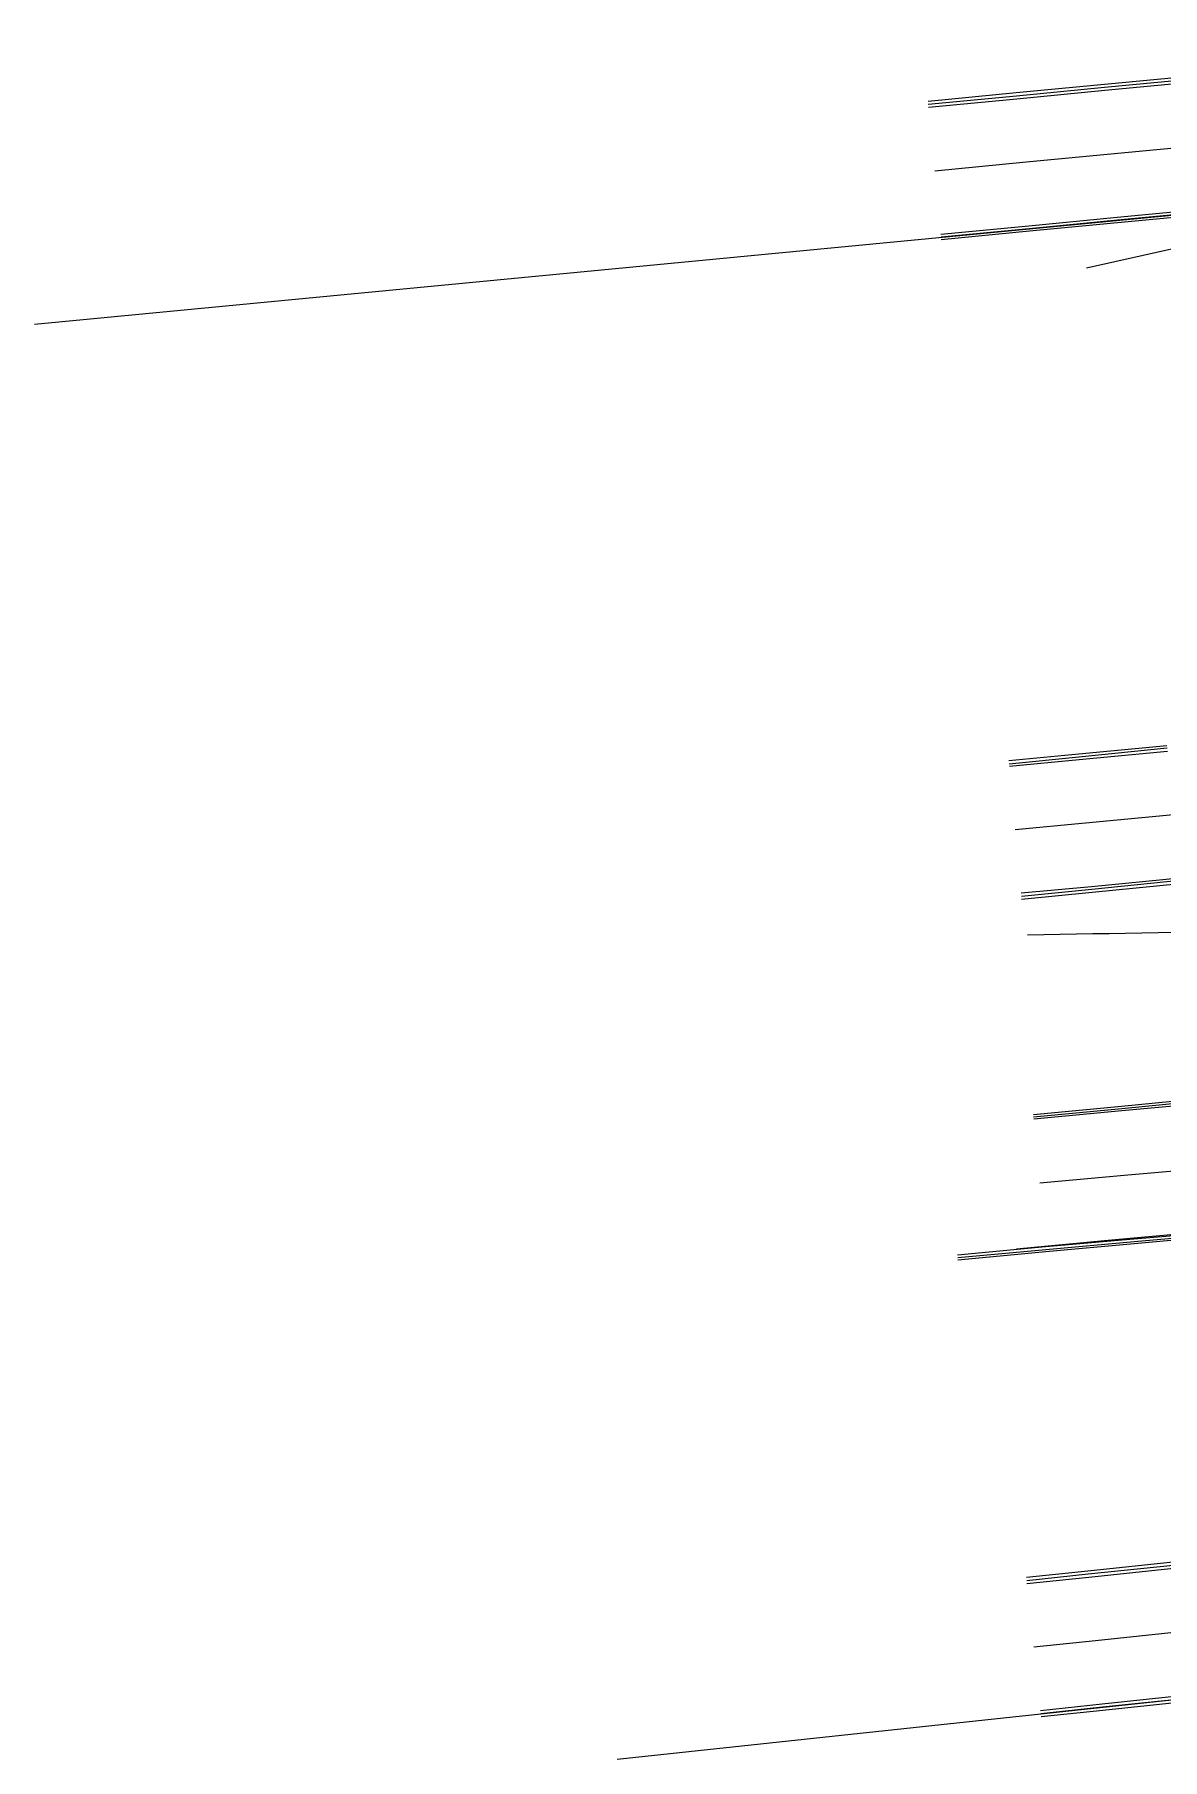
# Model space of a CAD drawing. Header units: metres. Extents: x 263353.8 to 263441.3, y 151065.1 to 151095.4.
# Drawn here: x 263353.79 to 263366.53, y 151065.08 to 151084.56 of the extents above; entities that cross this region are included whole.
import ezdxf

# ---------------------------------------------------------------- set-up
doc = ezdxf.new("R2010")
doc.units = ezdxf.units.M
for name, color, linetype in [('_HARC', 251, 'Continuous'), ('_HTAN', 251, 'Continuous'), ('LIEDGE', 12, 'Continuous'), ('LIRAIL', 12, 'Continuous'), ('LOEDGE', 12, 'Continuous'), ('LORAIL', 12, 'Continuous'), ('LTOP', 12, 'Continuous'), ('RCL', 12, 'Continuous'), ('RIEDGE', 92, 'Continuous'), ('RIRAIL', 92, 'Continuous'), ('ROEDGE', 92, 'Continuous'), ('RORAIL', 92, 'Continuous'), ('RTOP', 92, 'Continuous')]:
    doc.layers.add(name, color=color, linetype=linetype)

msp = doc.modelspace()

# ---------------------------------------------------------------- linework, layer by layer
at = {"layer": '_HARC'}
for points in [[(263366.481, 151074.413, 256.32), (263366.297, 151074.41, 256.32), (263366.113, 151074.408, 256.319), (263365.929, 151074.405, 256.319), (263365.744, 151074.402, 256.318), (263365.56, 151074.399, 256.318), (263365.376, 151074.395, 256.318), (263365.192, 151074.391, 256.317), (263365.007, 151074.387, 256.317)], [(263370.652, 151074.457, 256.326), (263370.235, 151074.455, 256.325), (263369.818, 151074.452, 256.325), (263369.401, 151074.449, 256.324), (263368.984, 151074.445, 256.324), (263368.567, 151074.441, 256.323), (263368.149, 151074.436, 256.322), (263367.732, 151074.431, 256.322), (263367.315, 151074.425, 256.321), (263366.898, 151074.419, 256.321), (263366.481, 151074.413, 256.32)], [(263373.844, 151071.66, 256.361), (263372.848, 151071.57, 256.361), (263371.852, 151071.481, 256.36), (263370.857, 151071.391, 256.36), (263369.861, 151071.3, 256.359), (263368.865, 151071.21, 256.359), (263367.869, 151071.119, 256.359), (263366.873, 151071.028, 256.358), (263365.877, 151070.936, 256.358), (263364.881, 151070.844, 256.357)]]:
    msp.add_polyline3d(points, dxfattribs=at)
at = {"layer": '_HTAN'}
for p, q in [((263377.432, 151084.559, 256.349), (263365.671, 151081.921, 256.349)), ((263370.061, 151082.843, 256.342), (263353.791, 151081.284, 256.365)), ((263368.794, 151065.979, 256.315), (263360.371, 151065.08, 256.308))]:
    msp.add_line(p, q, dxfattribs=at)
at = {"layer": 'LIEDGE'}
for points in [[(263367.013, 151082.586, 256.325), (263366.018, 151082.491, 256.325), (263365.022, 151082.395, 256.325), (263364.027, 151082.3, 256.325)], [(263366.725, 151075.031, 256.299), (263365.73, 151074.936, 256.301), (263364.933, 151074.861, 256.304)], [(263367.203, 151071.038, 256.343), (263366.206, 151070.957, 256.342), (263365.21, 151070.868, 256.339), (263364.215, 151070.774, 256.335)], [(263366.844, 151065.81, 256.299), (263365.849, 151065.705, 256.299), (263365.153, 151065.631, 256.298)]]:
    msp.add_polyline3d(points, dxfattribs=at)
at = {"layer": 'LIRAIL', "lineweight": -3}
for points in [[(263367.013, 151082.586, 256.349), (263366.018, 151082.491, 256.35), (263365.022, 151082.395, 256.351), (263364.027, 151082.3, 256.352)], [(263366.725, 151075.031, 256.31), (263365.73, 151074.936, 256.312), (263364.933, 151074.861, 256.315)], [(263367.203, 151071.038, 256.35), (263366.206, 151070.957, 256.347), (263365.21, 151070.868, 256.347), (263364.215, 151070.774, 256.349)], [(263366.844, 151065.81, 256.313), (263365.85, 151065.705, 256.313), (263365.153, 151065.631, 256.312)]]:
    msp.add_polyline3d(points, dxfattribs=at)
at = {"layer": 'LOEDGE'}
for points in [[(263367.019, 151082.528, 256.346), (263366.023, 151082.433, 256.347), (263365.028, 151082.337, 256.349), (263364.032, 151082.242, 256.35)], [(263366.731, 151074.968, 256.293), (263365.736, 151074.869, 256.3), (263364.94, 151074.791, 256.307)], [(263367.207, 151070.992, 256.341), (263366.211, 151070.903, 256.343), (263365.215, 151070.812, 256.343), (263364.22, 151070.719, 256.342)], [(263366.852, 151065.739, 256.301), (263365.857, 151065.633, 256.305), (263365.161, 151065.56, 256.307)]]:
    msp.add_polyline3d(points, dxfattribs=at)
at = {"layer": 'LORAIL'}
for points in [[(263367.019, 151082.528, 256.349), (263366.023, 151082.433, 256.35), (263365.028, 151082.338, 256.351), (263364.032, 151082.242, 256.352)], [(263366.731, 151074.968, 256.31), (263365.736, 151074.869, 256.312), (263364.94, 151074.791, 256.315)], [(263367.207, 151070.992, 256.35), (263366.211, 151070.904, 256.347), (263365.215, 151070.812, 256.347), (263364.22, 151070.719, 256.349)], [(263366.852, 151065.739, 256.313), (263365.857, 151065.634, 256.313), (263365.161, 151065.56, 256.312)]]:
    msp.add_polyline3d(points, dxfattribs=at)
at = {"layer": 'LTOP'}
for points in [[(263367.016, 151082.557, 256.349), (263366.021, 151082.462, 256.35), (263365.025, 151082.366, 256.351), (263364.03, 151082.271, 256.352)], [(263366.728, 151075.004, 256.31), (263365.733, 151074.903, 256.312), (263364.937, 151074.825, 256.315)], [(263367.206, 151071.011, 256.35), (263366.209, 151070.927, 256.347), (263365.213, 151070.836, 256.347), (263364.218, 151070.743, 256.349)], [(263366.848, 151065.774, 256.313), (263365.853, 151065.669, 256.313), (263365.157, 151065.595, 256.312)]]:
    msp.add_polyline3d(points, dxfattribs=at)
at = {"layer": 'RCL', "lineweight": -3}
for points in [[(263366.944, 151083.303, 256.349), (263365.949, 151083.208, 256.35), (263364.954, 151083.113, 256.351), (263363.958, 151083.017, 256.352)], [(263366.655, 151075.747, 256.31), (263365.66, 151075.652, 256.312), (263364.867, 151075.577, 256.315)], [(263367.136, 151071.766, 256.348), (263366.14, 151071.68, 256.346), (263365.144, 151071.588, 256.347)], [(263366.768, 151066.525, 256.313), (263365.773, 151066.42, 256.313), (263365.077, 151066.347, 256.312)]]:
    msp.add_polyline3d(points, dxfattribs=at)
at = {"layer": 'RIEDGE'}
for points in [[(263366.876, 151084.021, 256.337), (263365.88, 151083.926, 256.338), (263364.885, 151083.83, 256.339), (263363.889, 151083.735, 256.341)], [(263366.586, 151076.463, 256.29), (263365.59, 151076.367, 256.298), (263364.802, 151076.294, 256.305)], [(263367.07, 151072.494, 256.339), (263366.073, 151072.403, 256.343), (263365.077, 151072.309, 256.345)], [(263366.691, 151067.24, 256.295), (263365.697, 151067.136, 256.3), (263365, 151067.063, 256.303)]]:
    msp.add_polyline3d(points, dxfattribs=at)
at = {"layer": 'RIRAIL', "lineweight": -3}
for points in [[(263366.876, 151084.021, 256.351), (263365.88, 151083.926, 256.352), (263364.885, 151083.83, 256.354), (263363.889, 151083.735, 256.355)], [(263366.586, 151076.463, 256.319), (263365.59, 151076.368, 256.317), (263364.802, 151076.294, 256.316)], [(263367.07, 151072.494, 256.349), (263366.073, 151072.403, 256.35), (263365.077, 151072.309, 256.35)], [(263366.691, 151067.24, 256.319), (263365.697, 151067.136, 256.323), (263365, 151067.064, 256.326)]]:
    msp.add_polyline3d(points, dxfattribs=at)
at = {"layer": 'ROEDGE'}
for points in [[(263366.869, 151084.09, 256.35), (263365.874, 151083.994, 256.351), (263364.878, 151083.899, 256.352), (263363.883, 151083.803, 256.353)], [(263366.579, 151076.527, 256.304), (263365.584, 151076.432, 256.305), (263364.796, 151076.358, 256.307)], [(263367.065, 151072.55, 256.344), (263366.069, 151072.454, 256.346), (263365.073, 151072.359, 256.344)], [(263366.684, 151067.311, 256.313), (263365.689, 151067.207, 256.311), (263364.993, 151067.134, 256.31)]]:
    msp.add_polyline3d(points, dxfattribs=at)
at = {"layer": 'RORAIL'}
for points in [[(263366.869, 151084.09, 256.351), (263365.874, 151083.994, 256.352), (263364.878, 151083.899, 256.354), (263363.883, 151083.803, 256.355)], [(263366.579, 151076.527, 256.319), (263365.584, 151076.432, 256.317), (263364.796, 151076.358, 256.316)], [(263367.065, 151072.55, 256.349), (263366.069, 151072.454, 256.35), (263365.073, 151072.359, 256.35)], [(263366.684, 151067.311, 256.319), (263365.689, 151067.207, 256.323), (263364.993, 151067.134, 256.326)]]:
    msp.add_polyline3d(points, dxfattribs=at)
at = {"layer": 'RTOP'}
for points in [[(263366.873, 151084.054, 256.351), (263365.877, 151083.959, 256.352), (263364.882, 151083.864, 256.354), (263363.886, 151083.768, 256.355)], [(263366.582, 151076.5, 256.319), (263365.587, 151076.398, 256.317), (263364.799, 151076.318, 256.316)], [(263367.067, 151072.525, 256.349), (263366.071, 151072.427, 256.35), (263365.075, 151072.333, 256.35)], [(263366.688, 151067.275, 256.319), (263365.693, 151067.172, 256.323), (263364.997, 151067.099, 256.326)]]:
    msp.add_polyline3d(points, dxfattribs=at)

doc.saveas('drawing.dxf')
